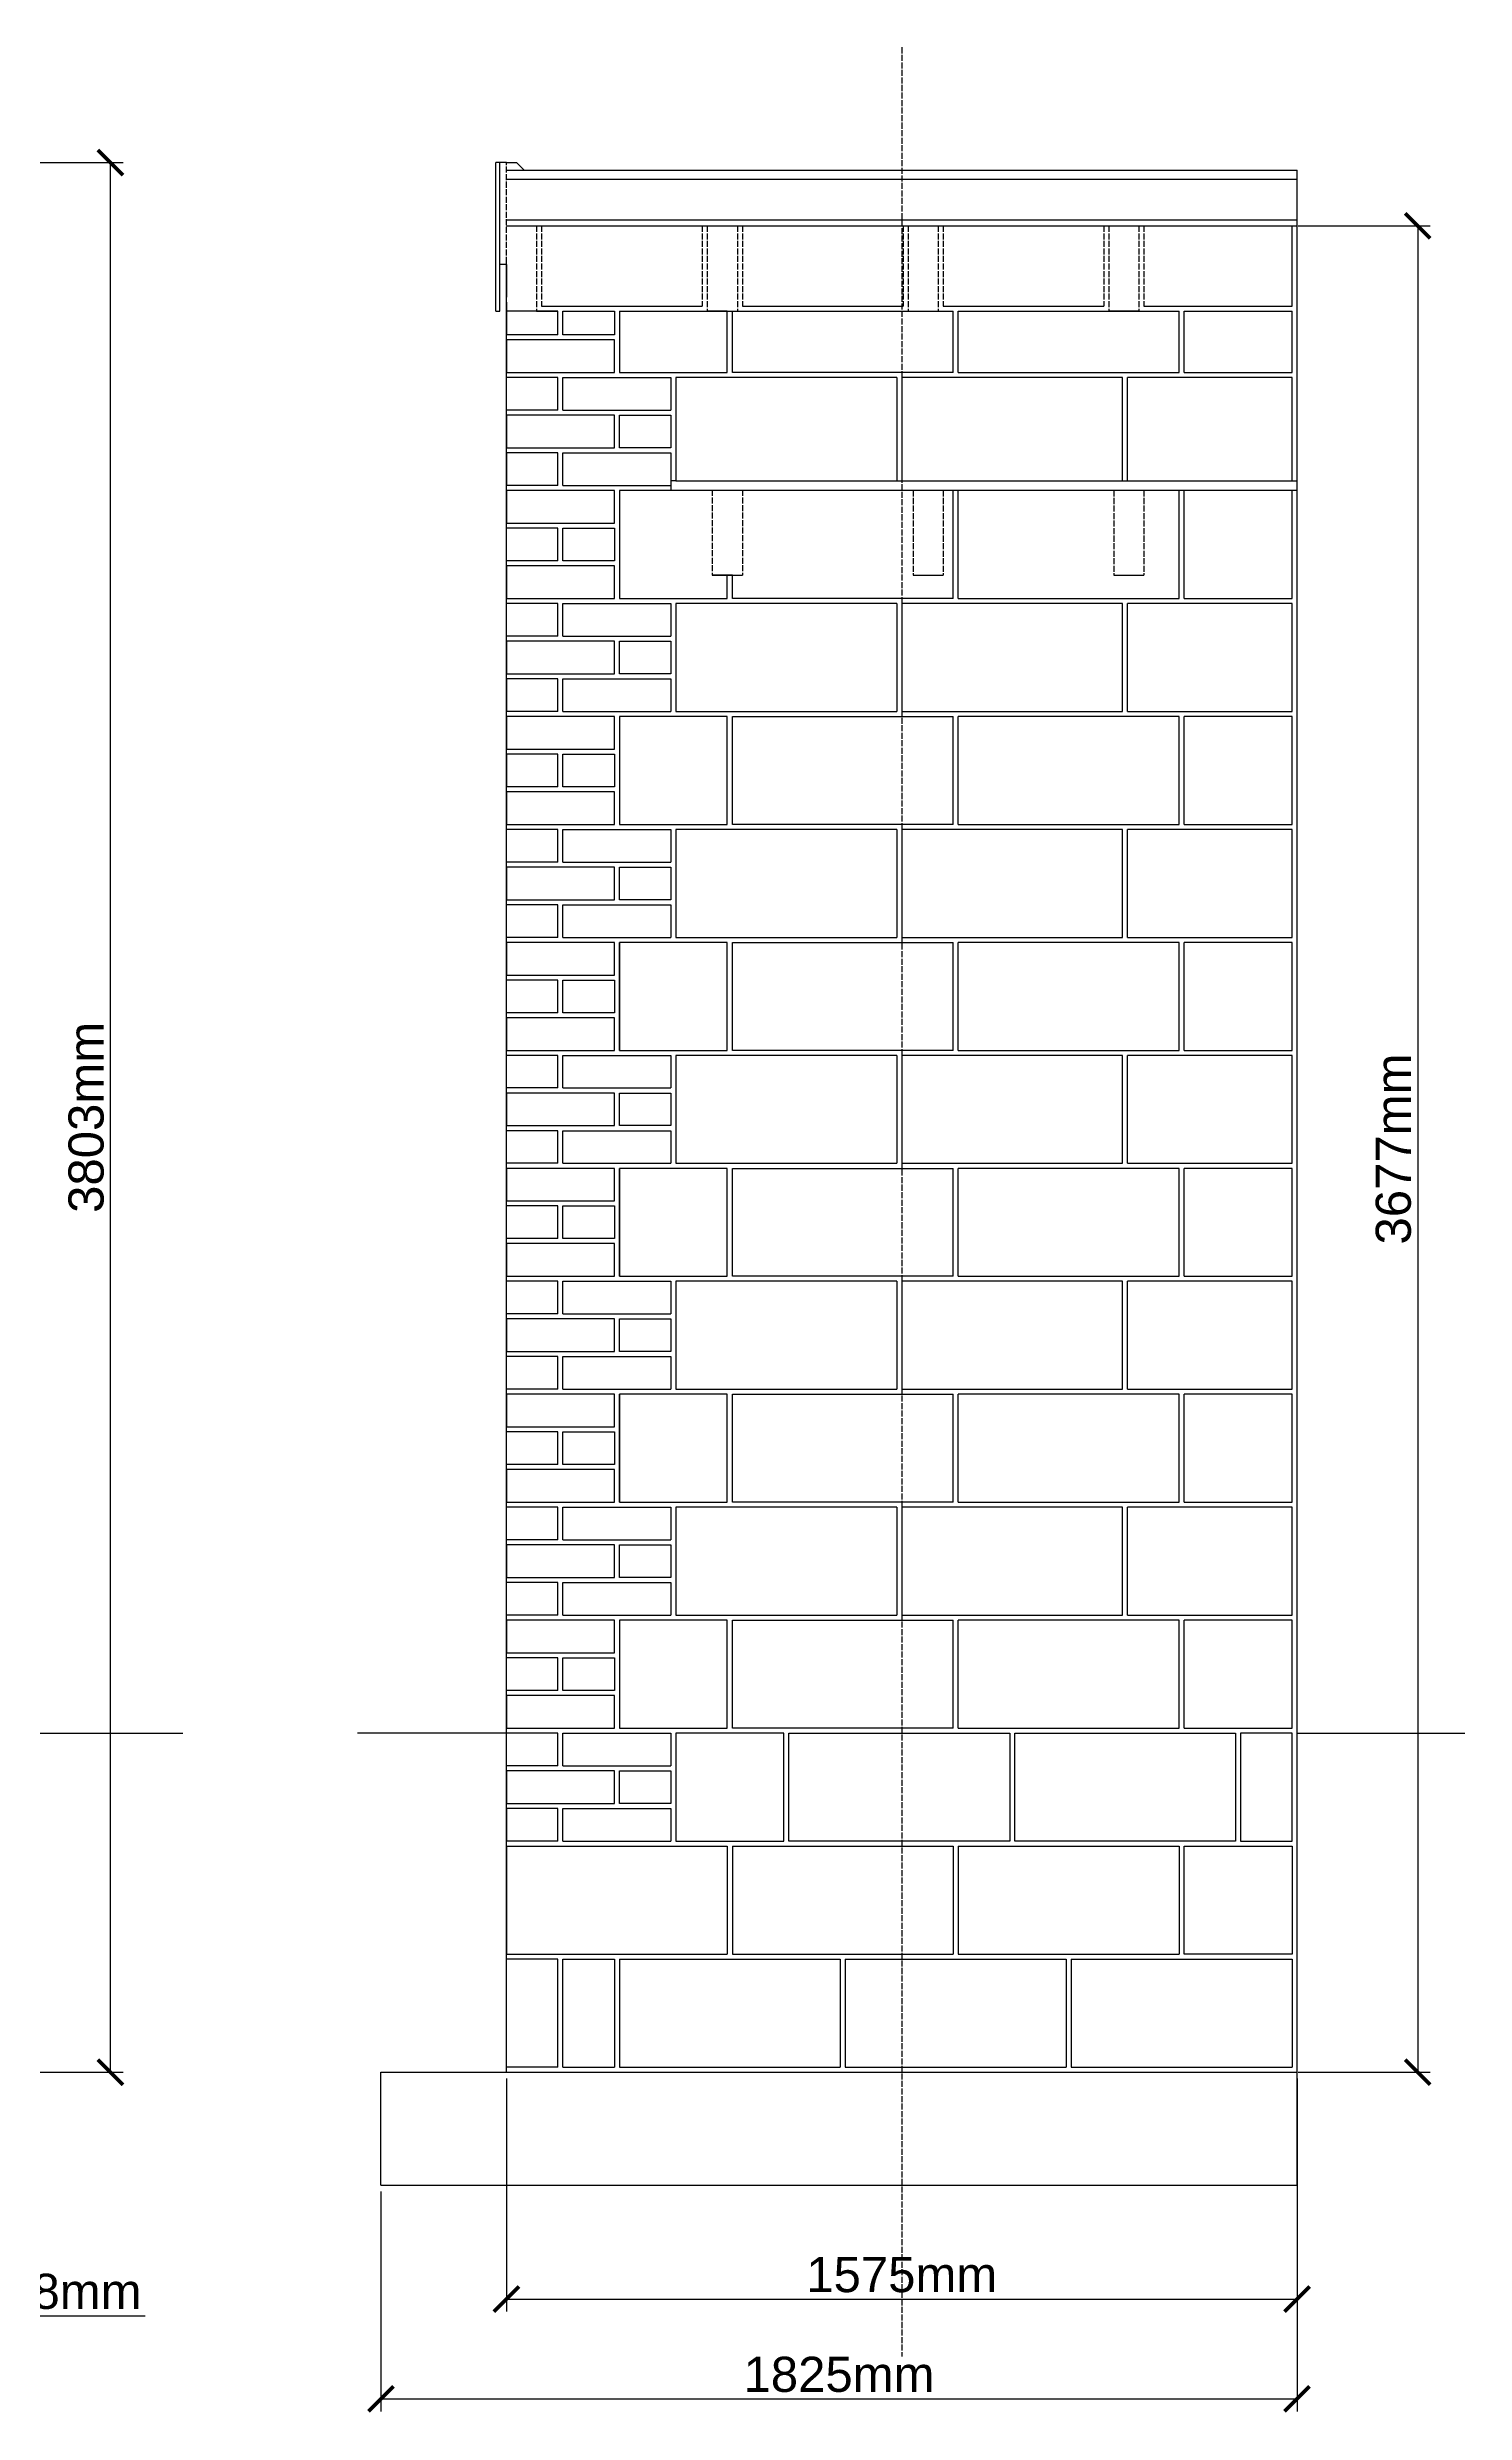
# Model space of a CAD drawing. Header units: millimetres. Extents: x -11841 to 102307, y -68819 to 40378.
# Drawn here: x 60929 to 63753, y 1535 to 6245 of the extents above; entities that cross this region are included whole.
import ezdxf

# ---------------------------------------------------------------- set-up
doc = ezdxf.new("R2010")
doc.units = ezdxf.units.MM
doc.linetypes.add('ACAD_ISO02W100', pattern=[15, 12, -3])
doc.styles.get("Standard").update_dxf_attribs({"font": 'Arial.ttf'})
doc.dimstyles.new('JRMStyle', dxfattribs={"dimtxt": 3.5, "dimasz": 2.5, "dimexe": 1.25, "dimexo": 0.625, "dimtad": 1, "dimdec": 0, "dimdsep": 46, "dimtxsty": 'Standard', "dimblk": 'ARCHTICK', "dimblk1": 'ARCHTICK', "dimblk2": 'ARCHTICK', "dimcen": 2.5, "dimadec": 0, "dimazin": 0, "dimtfac": 1, "dimtdec": 0, "dimtmove": 0, "dimatfit": 3, "dimldrblk": 'ARCHTICK', "dimfxl": 1, "dimarcsym": 0})

# ---------------------------------------------------------------- blocks, each defined once
blk = doc.blocks.new('_ArchTick')
at = {"color": 0, "linetype": 'ByBlock', "const_width": 0.15}
blk.add_lwpolyline([(-0.5, -0.5), (0.5, 0.5)], dxfattribs=at)
blk = doc.blocks.new('*D61')
at = {"color": 0, "lineweight": -2, "ltscale": 0.58, "transparency": 16777216}
for p, q in [((60745.8, 6015.8), (61079.7, 6015.8)), ((61054.7, 2212.8), (61054.7, 6015.8)), ((60745.8, 2212.8), (61079.7, 2212.8))]:
    blk.add_line(p, q, dxfattribs=at)
at = {"layer": 'Defpoints', "color": 0, "ltscale": 0.58, "transparency": 16777216}
for p in [(60733.3, 6015.8), (61054.7, 6015.8), (60733.3, 2212.8)]:
    blk.add_point(p, dxfattribs=at)
at = {"color": 0, "lineweight": -2, "ltscale": 0.58, "transparency": 16777216, "xscale": 50, "yscale": 50, "zscale": 50}
for p, rotation in [((61054.7, 6015.8), 90), ((61054.7, 2212.8), 270)]:
    blk.add_blockref('_ArchTick', p, dxfattribs=dict(at, rotation=rotation))
at = {"color": 0, "ltscale": 0.58, "transparency": 16777216, "insert": (61006.5, 4114.3), "char_height": 70, "attachment_point": 5, "rotation": 90}
blk.add_mtext('3803mm', dxfattribs=at)
blk = doc.blocks.new('*D62')
at = {"color": 0, "lineweight": -2, "ltscale": 0.58, "transparency": 16777216}
for p, q in [((61843.6, 2200.3), (61843.6, 1735.9)), ((63418.6, 2200.3), (63418.6, 1735.9)), ((61843.6, 1760.9), (63418.6, 1760.9))]:
    blk.add_line(p, q, dxfattribs=at)
at = {"layer": 'Defpoints', "color": 0, "ltscale": 0.58, "transparency": 16777216}
for p in [(61843.6, 2212.8), (63418.6, 2212.8), (63418.6, 1760.9)]:
    blk.add_point(p, dxfattribs=at)
at = {"color": 0, "lineweight": -2, "ltscale": 0.58, "transparency": 16777216, "xscale": 50, "yscale": 50, "zscale": 50, "rotation": 180}
blk.add_blockref('_ArchTick', (61843.6, 1760.9), dxfattribs=at)
at = {"color": 0, "lineweight": -2, "ltscale": 0.58, "transparency": 16777216, "xscale": 50, "yscale": 50, "zscale": 50}
blk.add_blockref('_ArchTick', (63418.6, 1760.9), dxfattribs=at)
at = {"color": 0, "ltscale": 0.58, "transparency": 16777216, "insert": (62631.1, 1809.2), "char_height": 70, "attachment_point": 5}
blk.add_mtext('1575mm', dxfattribs=at)
blk = doc.blocks.new('*D74')
at = {"color": 0, "lineweight": -2, "ltscale": 0.58, "transparency": 16777216}
for p, q in [((61593.6, 1975.3), (61593.6, 1537.3)), ((63418.6, 1975.3), (63418.6, 1537.3)), ((61593.6, 1562.3), (63418.6, 1562.3))]:
    blk.add_line(p, q, dxfattribs=at)
at = {"layer": 'Defpoints', "color": 0, "ltscale": 0.58, "transparency": 16777216}
for p in [(61593.6, 1987.8), (63418.6, 1987.8), (63418.6, 1562.3)]:
    blk.add_point(p, dxfattribs=at)
at = {"color": 0, "lineweight": -2, "ltscale": 0.58, "transparency": 16777216, "xscale": 50, "yscale": 50, "zscale": 50, "rotation": 180}
blk.add_blockref('_ArchTick', (61593.6, 1562.3), dxfattribs=at)
at = {"color": 0, "lineweight": -2, "ltscale": 0.58, "transparency": 16777216, "xscale": 50, "yscale": 50, "zscale": 50}
blk.add_blockref('_ArchTick', (63418.6, 1562.3), dxfattribs=at)
at = {"color": 0, "ltscale": 0.58, "transparency": 16777216, "insert": (62506.1, 1610.6), "char_height": 70, "attachment_point": 5}
blk.add_mtext('1825mm', dxfattribs=at)
blk = doc.blocks.new('*D78')
at = {"color": 0, "lineweight": -2, "ltscale": 0.58, "transparency": 16777216}
for p, q in [((63421.1, 5889.8), (63684, 5889.8)), ((63659, 5889.8), (63659, 2212.8)), ((63421.1, 2212.8), (63684, 2212.8))]:
    blk.add_line(p, q, dxfattribs=at)
at = {"layer": 'Defpoints', "color": 0, "ltscale": 0.58, "transparency": 16777216}
for p in [(63408.6, 5889.8), (63408.6, 2212.8), (63659, 2212.8)]:
    blk.add_point(p, dxfattribs=at)
at = {"color": 0, "lineweight": -2, "ltscale": 0.58, "transparency": 16777216, "xscale": 50, "yscale": 50, "zscale": 50}
for p, rotation in [((63659, 5889.8), 90), ((63659, 2212.8), 270)]:
    blk.add_blockref('_ArchTick', p, dxfattribs=dict(at, rotation=rotation))
at = {"color": 0, "ltscale": 0.58, "transparency": 16777216, "insert": (63610.8, 4051.3), "char_height": 70, "attachment_point": 5, "rotation": 90}
blk.add_mtext('3677mm', dxfattribs=at)
blk = doc.blocks.new('*D94')
at = {"color": 0, "lineweight": -2, "ltscale": 0.58, "transparency": 16777216}
for p, q in [((60405.8, 2200.3), (60405.8, 1702.6)), ((60733.3, 2200.3), (60733.3, 1702.6)), ((60405.8, 1727.6), (60733.3, 1727.6)), ((60733.3, 1727.6), (61124, 1727.6))]:
    blk.add_line(p, q, dxfattribs=at)
at = {"layer": 'Defpoints', "color": 0, "ltscale": 0.58, "transparency": 16777216}
for p in [(60405.8, 2212.8), (60733.3, 2212.8), (60733.3, 1727.6)]:
    blk.add_point(p, dxfattribs=at)
at = {"color": 0, "lineweight": -2, "ltscale": 0.58, "transparency": 16777216, "xscale": 50, "yscale": 50, "zscale": 50, "rotation": 180}
blk.add_blockref('_ArchTick', (60405.8, 1727.6), dxfattribs=at)
at = {"color": 0, "lineweight": -2, "ltscale": 0.58, "transparency": 16777216, "xscale": 50, "yscale": 50, "zscale": 50}
blk.add_blockref('_ArchTick', (60733.3, 1727.6), dxfattribs=at)
at = {"color": 0, "ltscale": 0.58, "transparency": 16777216, "insert": (60953.6, 1775.9), "char_height": 70, "attachment_point": 5}
blk.add_mtext('328mm', dxfattribs=at)

msp = doc.modelspace()

# ---------------------------------------------------------------- linework, layer by layer
at = {"linetype": 'ACAD_ISO02W100'}
for p, q in [((62631.1, 6245.3), (62631.1, 1646.3)), ((61843.6, 5815.8), (61843.6, 6015.8)), ((61903.6, 5889.8), (61903.6, 5719.8)), ((61913.6, 5889.8), (61913.6, 5729.8)), ((62233.6, 5889.8), (62233.6, 5729.8)), ((62243.6, 5889.8), (62243.6, 5719.8)), ((62303.6, 5889.8), (62303.6, 5719.8)), ((62313.6, 5889.8), (62313.6, 5729.8)), ((62633.6, 5889.8), (62633.6, 5729.8)), ((62643.6, 5889.8), (62643.6, 5719.8)), ((62703.6, 5889.8), (62703.6, 5719.8)), ((62713.6, 5889.8), (62713.6, 5729.8)), ((63033.6, 5889.8), (63033.6, 5729.8)), ((63043.6, 5889.8), (63043.6, 5719.8)), ((63103.6, 5889.8), (63103.6, 5719.8)), ((63113.6, 5889.8), (63113.6, 5729.8)), ((62253.6, 5363.8), (62253.6, 5193.8)), ((62313.6, 5363.8), (62313.6, 5193.8)), ((62653.6, 5362.8), (62653.6, 5193.8)), ((62713.6, 5362.8), (62713.6, 5193.8)), ((63053.6, 5362.8), (63053.6, 5193.8)), ((63113.6, 5362.8), (63113.6, 5193.8))]:
    msp.add_line(p, q, dxfattribs=at)
for p, q in [((61822.6, 5719.8), (61822.6, 6015.8)), ((61843.6, 6015.8), (61822.6, 6015.8)), ((61830.6, 5719.8), (61830.6, 6015.8)), ((61843.6, 6015.8), (61863.6, 6015.8)), ((61843.6, 6000.8), (63418.6, 6000.8)), ((61843.6, 5982.8), (63418.6, 5982.8)), ((61863.6, 6015.8), (61878.6, 6000.8)), ((63418.6, 1987.8), (63418.6, 6000.8)), ((61843.6, 5901.8), (63418.6, 5901.8)), ((61843.6, 5889.8), (63418.6, 5889.8)), ((63408.6, 5729.8), (63408.6, 5889.8)), ((61843.6, 5812.8), (61830.6, 5812.8)), ((61843.6, 2212.8), (61843.6, 5815.8)), ((61843.6, 5812.8), (61843.6, 5747.8)), ((61822.6, 5719.8), (61830.6, 5719.8)), ((61822.6, 5719.8), (61830.6, 5719.8)), ((61843.6, 5737.8), (61843.6, 5672.8)), ((61903.6, 5719.8), (61843.6, 5719.8)), ((61903.6, 5719.8), (61843.6, 5719.8)), ((61946.1, 5719.8), (61903.6, 5719.8)), ((61903.6, 5719.8), (61946.1, 5719.8)), ((61913.6, 5729.8), (62233.6, 5729.8)), ((61946.1, 5672.8), (61946.1, 5719.8)), ((61956.1, 5672.8), (61956.1, 5719.8)), ((61956.1, 5719.8), (62058.6, 5719.8)), ((62058.6, 5719.8), (62058.6, 5672.8)), ((62068.6, 5719.8), (62068.6, 5597.8)), ((62068.6, 5719.8), (62733.6, 5719.8)), ((62283.6, 5719.8), (62243.6, 5719.8)), ((62243.6, 5719.8), (62303.6, 5719.8)), ((62283.6, 5597.8), (62283.6, 5719.8)), ((62293.6, 5597.8), (62293.6, 5719.8)), ((62293.6, 5719.8), (62303.6, 5719.8)), ((62313.6, 5729.8), (62633.6, 5729.8)), ((62643.6, 5719.8), (62703.6, 5719.8)), ((62713.6, 5729.8), (63033.6, 5729.8)), ((62733.6, 5597.8), (62733.6, 5719.8)), ((62733.6, 5597.8), (62733.6, 5719.8)), ((62743.6, 5597.8), (62743.6, 5719.8)), ((62743.6, 5597.8), (62743.6, 5719.8)), ((62743.6, 5719.8), (63183.6, 5719.8)), ((63103.6, 5719.8), (63043.6, 5719.8)), ((63113.6, 5729.8), (63408.6, 5729.8)), ((63183.6, 5597.8), (63183.6, 5719.8)), ((63193.6, 5597.8), (63193.6, 5719.8)), ((63193.6, 5719.8), (63408.6, 5719.8)), ((63408.6, 5597.8), (63408.6, 5719.8)), ((61946.1, 5672.8), (61843.6, 5672.8)), ((61843.6, 5662.8), (61843.6, 5597.8)), ((61843.6, 5662.8), (61843.6, 5597.8)), ((62058.6, 5662.8), (61843.6, 5662.8)), ((61843.6, 5662.8), (61843.6, 5597.8)), ((62058.6, 5672.8), (61956.1, 5672.8)), ((62058.6, 5597.8), (62058.6, 5662.8)), ((61843.6, 5597.8), (62058.6, 5597.8)), ((61946.1, 5587.8), (61843.6, 5587.8)), ((61946.1, 5522.8), (61946.1, 5587.8)), ((61956.1, 5522.8), (61956.1, 5587.8)), ((61956.1, 5587.8), (62171.1, 5587.8)), ((62068.6, 5597.8), (62283.6, 5597.8)), ((62171.1, 5587.8), (62171.1, 5522.8)), ((62181.1, 5587.8), (62181.1, 5381.8)), ((62621.1, 5587.8), (62181.1, 5587.8)), ((62733.6, 5597.8), (62293.6, 5597.8)), ((62621.1, 5587.8), (62621.1, 5381.8)), ((62631.1, 5587.8), (62631.1, 5381.8)), ((62631.1, 5587.8), (62631.1, 5381.8)), ((63071.1, 5587.8), (62631.1, 5587.8)), ((62743.6, 5597.8), (63183.6, 5597.8)), ((63071.1, 5381.8), (63071.1, 5587.8)), ((63081.1, 5381.8), (63081.1, 5587.8)), ((63408.6, 5587.8), (63081.1, 5587.8)), ((63193.6, 5597.8), (63408.6, 5597.8)), ((63408.6, 5381.8), (63408.6, 5587.8)), ((61946.1, 5522.8), (61843.6, 5522.8)), ((62058.6, 5512.8), (61843.6, 5512.8)), ((61843.6, 5512.8), (61843.6, 5447.8)), ((61956.1, 5522.8), (62171.1, 5522.8)), ((62058.6, 5447.8), (62058.6, 5512.8)), ((62068.6, 5447.8), (62068.6, 5512.8)), ((62068.6, 5512.8), (62171.1, 5512.8)), ((62171.1, 5512.8), (62171.1, 5447.8)), ((61843.6, 5447.8), (62058.6, 5447.8)), ((61843.6, 5437.8), (61843.6, 5372.8)), ((61843.6, 5437.8), (61843.6, 5372.8)), ((61946.1, 5437.8), (61843.6, 5437.8)), ((61946.1, 5372.8), (61946.1, 5437.8)), ((61956.1, 5372.8), (61956.1, 5437.8)), ((61956.1, 5437.8), (62171.1, 5437.8)), ((62171.1, 5447.8), (62068.6, 5447.8)), ((62171.1, 5437.8), (62171.1, 5372.8)), ((61946.1, 5372.8), (61843.6, 5372.8)), ((61956.1, 5372.8), (62171.1, 5372.8)), ((62181.1, 5381.8), (63418.6, 5381.8)), ((62058.6, 5362.8), (61843.6, 5362.8)), ((61843.6, 5362.8), (61843.6, 5297.8)), ((62058.6, 5297.8), (62058.6, 5362.8)), ((63418.6, 5362.8), (62068.6, 5362.8)), ((62068.6, 5362.8), (62068.6, 5147.8)), ((62733.6, 5147.8), (62733.6, 5362.8)), ((62743.6, 5147.8), (62743.6, 5362.8)), ((63183.6, 5147.8), (63183.6, 5362.8)), ((63193.6, 5147.8), (63193.6, 5362.8)), ((63408.6, 5147.8), (63408.6, 5362.8)), ((61843.6, 5297.8), (62058.6, 5297.8)), ((61946.1, 5287.8), (61843.6, 5287.8)), ((61946.1, 5222.8), (61946.1, 5287.8)), ((61956.1, 5222.8), (61956.1, 5287.8)), ((61956.1, 5287.8), (62058.6, 5287.8)), ((62058.6, 5287.8), (62058.6, 5222.8)), ((61946.1, 5222.8), (61843.6, 5222.8)), ((62058.6, 5212.8), (61843.6, 5212.8)), ((61843.6, 5212.8), (61843.6, 5147.8)), ((62058.6, 5222.8), (61956.1, 5222.8)), ((62058.6, 5147.8), (62058.6, 5212.8)), ((62253.6, 5193.8), (62313.6, 5193.8)), ((62283.6, 5147.8), (62283.6, 5193.8)), ((62293.6, 5147.8), (62293.6, 5193.8)), ((62733.6, 5147.8), (62733.6, 5203.8)), ((62743.6, 5147.8), (62743.6, 5203.8)), ((61843.6, 5147.8), (62058.6, 5147.8)), ((61946.1, 5137.8), (61843.6, 5137.8)), ((61946.1, 5072.8), (61946.1, 5137.8)), ((61956.1, 5072.8), (61956.1, 5137.8)), ((61956.1, 5137.8), (62171.1, 5137.8)), ((62068.6, 5147.8), (62283.6, 5147.8)), ((62171.1, 5137.8), (62171.1, 5072.8)), ((62181.1, 5137.8), (62181.1, 4922.8)), ((62621.1, 5137.8), (62181.1, 5137.8)), ((62733.6, 5147.8), (62293.6, 5147.8)), ((62621.1, 5137.8), (62621.1, 4922.8)), ((62631.1, 5137.8), (62631.1, 4922.8)), ((62631.1, 5137.8), (62631.1, 4922.8)), ((63071.1, 5137.8), (62631.1, 5137.8)), ((62743.6, 5147.8), (63183.6, 5147.8)), ((63071.1, 4922.8), (63071.1, 5137.8)), ((63081.1, 4922.8), (63081.1, 5137.8)), ((63408.6, 5137.8), (63081.1, 5137.8)), ((63193.6, 5147.8), (63408.6, 5147.8)), ((63408.6, 4922.8), (63408.6, 5137.8)), ((61946.1, 5072.8), (61843.6, 5072.8)), ((62058.6, 5062.8), (61843.6, 5062.8)), ((61843.6, 5062.8), (61843.6, 4997.8)), ((61956.1, 5072.8), (62171.1, 5072.8)), ((62058.6, 4997.8), (62058.6, 5062.8)), ((62068.6, 4997.8), (62068.6, 5062.8)), ((62068.6, 5062.8), (62171.1, 5062.8)), ((62171.1, 5062.8), (62171.1, 4997.8)), ((61843.6, 4997.8), (62058.6, 4997.8)), ((62171.1, 4997.8), (62068.6, 4997.8)), ((61843.6, 4987.8), (61843.6, 4922.8)), ((61843.6, 4987.8), (61843.6, 4922.8)), ((61946.1, 4987.8), (61843.6, 4987.8)), ((61946.1, 4922.8), (61946.1, 4987.8)), ((61956.1, 4922.8), (61956.1, 4987.8)), ((61956.1, 4987.8), (62171.1, 4987.8)), ((62171.1, 4987.8), (62171.1, 4922.8)), ((61946.1, 4922.8), (61843.6, 4922.8)), ((62058.6, 4912.8), (61843.6, 4912.8)), ((61843.6, 4912.8), (61843.6, 4847.8)), ((61956.1, 4922.8), (62171.1, 4922.8)), ((62058.6, 4847.8), (62058.6, 4912.8)), ((62283.6, 4912.8), (62068.6, 4912.8)), ((62068.6, 4912.8), (62068.6, 4697.8)), ((62181.1, 4922.8), (62621.1, 4922.8)), ((62283.6, 4697.8), (62283.6, 4912.8)), ((62293.6, 4697.8), (62293.6, 4912.8)), ((62293.6, 4912.8), (62733.6, 4912.8)), ((62631.1, 4922.8), (63071.1, 4922.8)), ((62733.6, 4697.8), (62733.6, 4912.8)), ((62733.6, 4697.8), (62733.6, 4912.8)), ((62743.6, 4697.8), (62743.6, 4912.8)), ((62743.6, 4697.8), (62743.6, 4912.8)), ((63183.6, 4912.8), (62743.6, 4912.8)), ((63081.1, 4922.8), (63408.6, 4922.8)), ((63183.6, 4697.8), (63183.6, 4912.8)), ((63193.6, 4697.8), (63193.6, 4912.8)), ((63408.6, 4912.8), (63193.6, 4912.8)), ((63408.6, 4697.8), (63408.6, 4912.8)), ((61843.6, 4847.8), (62058.6, 4847.8)), ((61843.6, 4837.8), (61843.6, 4772.8)), ((61946.1, 4837.8), (61843.6, 4837.8)), ((61946.1, 4772.8), (61946.1, 4837.8)), ((61956.1, 4772.8), (61956.1, 4837.8)), ((61956.1, 4837.8), (62058.6, 4837.8)), ((62058.6, 4837.8), (62058.6, 4772.8)), ((61946.1, 4772.8), (61843.6, 4772.8)), ((61843.6, 4762.8), (61843.6, 4697.8)), ((61843.6, 4762.8), (61843.6, 4697.8)), ((62058.6, 4762.8), (61843.6, 4762.8)), ((61843.6, 4762.8), (61843.6, 4697.8)), ((62058.6, 4772.8), (61956.1, 4772.8)), ((62058.6, 4697.8), (62058.6, 4762.8)), ((61843.6, 4697.8), (62058.6, 4697.8)), ((61946.1, 4687.8), (61843.6, 4687.8)), ((61946.1, 4622.8), (61946.1, 4687.8)), ((61956.1, 4622.8), (61956.1, 4687.8)), ((61956.1, 4687.8), (62171.1, 4687.8)), ((62068.6, 4697.8), (62283.6, 4697.8)), ((62171.1, 4687.8), (62171.1, 4622.8)), ((62181.1, 4687.8), (62181.1, 4472.8)), ((62621.1, 4687.8), (62181.1, 4687.8)), ((62733.6, 4697.8), (62293.6, 4697.8)), ((62621.1, 4687.8), (62621.1, 4472.8)), ((62631.1, 4687.8), (62631.1, 4472.8)), ((62631.1, 4687.8), (62631.1, 4472.8)), ((63071.1, 4687.8), (62631.1, 4687.8)), ((62743.6, 4697.8), (63183.6, 4697.8)), ((63071.1, 4472.8), (63071.1, 4687.8)), ((63081.1, 4472.8), (63081.1, 4687.8)), ((63408.6, 4687.8), (63081.1, 4687.8)), ((63193.6, 4697.8), (63408.6, 4697.8)), ((63408.6, 4472.8), (63408.6, 4687.8)), ((61946.1, 4622.8), (61843.6, 4622.8)), ((61956.1, 4622.8), (62171.1, 4622.8)), ((62058.6, 4612.8), (61843.6, 4612.8)), ((61843.6, 4612.8), (61843.6, 4547.8)), ((62058.6, 4547.8), (62058.6, 4612.8)), ((62068.6, 4547.8), (62068.6, 4612.8)), ((62068.6, 4612.8), (62171.1, 4612.8)), ((62171.1, 4612.8), (62171.1, 4547.8)), ((61843.6, 4547.8), (62058.6, 4547.8)), ((61946.1, 4537.8), (61843.6, 4537.8)), ((61946.1, 4472.8), (61946.1, 4537.8)), ((61956.1, 4472.8), (61956.1, 4537.8)), ((61956.1, 4537.8), (62171.1, 4537.8)), ((62171.1, 4547.8), (62068.6, 4547.8)), ((62171.1, 4537.8), (62171.1, 4472.8)), ((61946.1, 4472.8), (61843.6, 4472.8)), ((62058.6, 4462.8), (61843.6, 4462.8)), ((61843.6, 4462.8), (61843.6, 4397.8)), ((61956.1, 4472.8), (62171.1, 4472.8)), ((62058.6, 4397.8), (62058.6, 4462.8)), ((62068.6, 4247.8), (62068.6, 4462.8)), ((62283.6, 4462.8), (62068.6, 4462.8)), ((62068.6, 4462.8), (62068.6, 4247.8)), ((62181.1, 4472.8), (62621.1, 4472.8)), ((62283.6, 4247.8), (62283.6, 4462.8)), ((62293.6, 4247.8), (62293.6, 4462.8)), ((62293.6, 4462.8), (62733.6, 4462.8)), ((62631.1, 4472.8), (63071.1, 4472.8)), ((62733.6, 4247.8), (62733.6, 4462.8)), ((62733.6, 4247.8), (62733.6, 4462.8)), ((62743.6, 4247.8), (62743.6, 4462.8)), ((62743.6, 4247.8), (62743.6, 4462.8)), ((63183.6, 4462.8), (62743.6, 4462.8)), ((63081.1, 4472.8), (63408.6, 4472.8)), ((63183.6, 4247.8), (63183.6, 4462.8)), ((63193.6, 4247.8), (63193.6, 4462.8)), ((63408.6, 4462.8), (63193.6, 4462.8)), ((63408.6, 4247.8), (63408.6, 4462.8)), ((61843.6, 4397.8), (62058.6, 4397.8)), ((61946.1, 4387.8), (61843.6, 4387.8)), ((61946.1, 4322.8), (61946.1, 4387.8)), ((61956.1, 4322.8), (61956.1, 4387.8)), ((61956.1, 4387.8), (62058.6, 4387.8)), ((62058.6, 4387.8), (62058.6, 4322.8)), ((61946.1, 4322.8), (61843.6, 4322.8)), ((62058.6, 4312.8), (61843.6, 4312.8)), ((61843.6, 4312.8), (61843.6, 4247.8)), ((62058.6, 4322.8), (61956.1, 4322.8)), ((62058.6, 4247.8), (62058.6, 4312.8)), ((61843.6, 4247.8), (62058.6, 4247.8)), ((62068.6, 4247.8), (62283.6, 4247.8)), ((62733.6, 4247.8), (62293.6, 4247.8)), ((62743.6, 4247.8), (63183.6, 4247.8)), ((63193.6, 4247.8), (63408.6, 4247.8)), ((61946.1, 4237.8), (61843.6, 4237.8)), ((61946.1, 4172.8), (61946.1, 4237.8)), ((61956.1, 4172.8), (61956.1, 4237.8)), ((61956.1, 4237.8), (62171.1, 4237.8)), ((62171.1, 4237.8), (62171.1, 4172.8)), ((62181.1, 4237.8), (62181.1, 4022.8)), ((62621.1, 4237.8), (62181.1, 4237.8)), ((62621.1, 4237.8), (62621.1, 4022.8)), ((62631.1, 4237.8), (62631.1, 4022.8)), ((62631.1, 4237.8), (62631.1, 4022.8)), ((63071.1, 4237.8), (62631.1, 4237.8)), ((63071.1, 4022.8), (63071.1, 4237.8)), ((63081.1, 4022.8), (63081.1, 4237.8)), ((63408.6, 4237.8), (63081.1, 4237.8)), ((63408.6, 4022.8), (63408.6, 4237.8)), ((61946.1, 4172.8), (61843.6, 4172.8)), ((62058.6, 4162.8), (61843.6, 4162.8)), ((61843.6, 4162.8), (61843.6, 4097.8)), ((61956.1, 4172.8), (62171.1, 4172.8)), ((62058.6, 4097.8), (62058.6, 4162.8)), ((62068.6, 4097.8), (62068.6, 4162.8)), ((62068.6, 4162.8), (62171.1, 4162.8)), ((62171.1, 4162.8), (62171.1, 4097.8)), ((61843.6, 4097.8), (62058.6, 4097.8)), ((61946.1, 4087.8), (61843.6, 4087.8)), ((61946.1, 4022.8), (61946.1, 4087.8)), ((61956.1, 4022.8), (61956.1, 4087.8)), ((61956.1, 4087.8), (62171.1, 4087.8)), ((62171.1, 4097.8), (62068.6, 4097.8)), ((62171.1, 4087.8), (62171.1, 4022.8)), ((61946.1, 4022.8), (61843.6, 4022.8)), ((62058.6, 4012.8), (61843.6, 4012.8)), ((61843.6, 4012.8), (61843.6, 3947.8)), ((61956.1, 4022.8), (62171.1, 4022.8)), ((62058.6, 3947.8), (62058.6, 4012.8)), ((62068.6, 3797.8), (62068.6, 4012.8)), ((62283.6, 4012.8), (62068.6, 4012.8)), ((62068.6, 4012.8), (62068.6, 3797.8)), ((62181.1, 4022.8), (62621.1, 4022.8)), ((62283.6, 3797.8), (62283.6, 4012.8)), ((62293.6, 3797.8), (62293.6, 4012.8)), ((62293.6, 4012.8), (62733.6, 4012.8)), ((62631.1, 4022.8), (63071.1, 4022.8)), ((62733.6, 3797.8), (62733.6, 4012.8)), ((62733.6, 3797.8), (62733.6, 4012.8)), ((62743.6, 3797.8), (62743.6, 4012.8)), ((62743.6, 3797.8), (62743.6, 4012.8)), ((63183.6, 4012.8), (62743.6, 4012.8)), ((63081.1, 4022.8), (63408.6, 4022.8)), ((63183.6, 3797.8), (63183.6, 4012.8)), ((63193.6, 3797.8), (63193.6, 4012.8)), ((63408.6, 4012.8), (63193.6, 4012.8)), ((63408.6, 3797.8), (63408.6, 4012.8)), ((61843.6, 3947.8), (62058.6, 3947.8)), ((61946.1, 3937.8), (61843.6, 3937.8)), ((61946.1, 3872.8), (61946.1, 3937.8)), ((61956.1, 3872.8), (61956.1, 3937.8)), ((61956.1, 3937.8), (62058.6, 3937.8)), ((62058.6, 3937.8), (62058.6, 3872.8)), ((61946.1, 3872.8), (61843.6, 3872.8)), ((62058.6, 3862.8), (61843.6, 3862.8)), ((61843.6, 3862.8), (61843.6, 3797.8)), ((62058.6, 3872.8), (61956.1, 3872.8)), ((62058.6, 3797.8), (62058.6, 3862.8)), ((61843.6, 3797.8), (62058.6, 3797.8)), ((61946.1, 3787.8), (61843.6, 3787.8)), ((61946.1, 3722.8), (61946.1, 3787.8)), ((61956.1, 3722.8), (61956.1, 3787.8)), ((61956.1, 3787.8), (62171.1, 3787.8)), ((62068.6, 3797.8), (62283.6, 3797.8)), ((62171.1, 3787.8), (62171.1, 3722.8)), ((62181.1, 3787.8), (62181.1, 3572.8)), ((62621.1, 3787.8), (62181.1, 3787.8)), ((62733.6, 3797.8), (62293.6, 3797.8)), ((62621.1, 3787.8), (62621.1, 3572.8)), ((62631.1, 3787.8), (62631.1, 3572.8)), ((62631.1, 3787.8), (62631.1, 3572.8)), ((63071.1, 3787.8), (62631.1, 3787.8)), ((62743.6, 3797.8), (63183.6, 3797.8)), ((63071.1, 3572.8), (63071.1, 3787.8)), ((63081.1, 3572.8), (63081.1, 3787.8)), ((63408.6, 3787.8), (63081.1, 3787.8)), ((63193.6, 3797.8), (63408.6, 3797.8)), ((63408.6, 3572.8), (63408.6, 3787.8)), ((61946.1, 3722.8), (61843.6, 3722.8)), ((61956.1, 3722.8), (62171.1, 3722.8)), ((62058.6, 3712.8), (61843.6, 3712.8)), ((61843.6, 3712.8), (61843.6, 3647.8)), ((62058.6, 3647.8), (62058.6, 3712.8)), ((62068.6, 3647.8), (62068.6, 3712.8)), ((62068.6, 3712.8), (62171.1, 3712.8)), ((62171.1, 3712.8), (62171.1, 3647.8)), ((61843.6, 3647.8), (62058.6, 3647.8)), ((61946.1, 3637.8), (61843.6, 3637.8)), ((61946.1, 3572.8), (61946.1, 3637.8)), ((61956.1, 3572.8), (61956.1, 3637.8)), ((61956.1, 3637.8), (62171.1, 3637.8)), ((62171.1, 3647.8), (62068.6, 3647.8)), ((62171.1, 3637.8), (62171.1, 3572.8)), ((61946.1, 3572.8), (61843.6, 3572.8)), ((62058.6, 3562.8), (61843.6, 3562.8)), ((61843.6, 3562.8), (61843.6, 3497.8)), ((61956.1, 3572.8), (62171.1, 3572.8)), ((62058.6, 3497.8), (62058.6, 3562.8)), ((62068.6, 3347.8), (62068.6, 3562.8)), ((62283.6, 3562.8), (62068.6, 3562.8)), ((62068.6, 3562.8), (62068.6, 3347.8)), ((62181.1, 3572.8), (62621.1, 3572.8)), ((62283.6, 3347.8), (62283.6, 3562.8)), ((62293.6, 3347.8), (62293.6, 3562.8)), ((62293.6, 3562.8), (62733.6, 3562.8)), ((62631.1, 3572.8), (63071.1, 3572.8)), ((62733.6, 3347.8), (62733.6, 3562.8)), ((62733.6, 3347.8), (62733.6, 3562.8)), ((62743.6, 3347.8), (62743.6, 3562.8)), ((62743.6, 3347.8), (62743.6, 3562.8)), ((63183.6, 3562.8), (62743.6, 3562.8)), ((63081.1, 3572.8), (63408.6, 3572.8)), ((63183.6, 3347.8), (63183.6, 3562.8)), ((63193.6, 3347.8), (63193.6, 3562.8)), ((63408.6, 3562.8), (63193.6, 3562.8)), ((63408.6, 3347.8), (63408.6, 3562.8)), ((61843.6, 3497.8), (62058.6, 3497.8)), ((61946.1, 3487.8), (61843.6, 3487.8)), ((61946.1, 3422.8), (61946.1, 3487.8)), ((61956.1, 3422.8), (61956.1, 3487.8)), ((61956.1, 3487.8), (62058.6, 3487.8)), ((62058.6, 3487.8), (62058.6, 3422.8)), ((61946.1, 3422.8), (61843.6, 3422.8)), ((62058.6, 3412.8), (61843.6, 3412.8)), ((61843.6, 3412.8), (61843.6, 3347.8)), ((62058.6, 3422.8), (61956.1, 3422.8)), ((62058.6, 3347.8), (62058.6, 3412.8)), ((61843.6, 3347.8), (62058.6, 3347.8)), ((62068.6, 3347.8), (62283.6, 3347.8)), ((62733.6, 3347.8), (62293.6, 3347.8)), ((62743.6, 3347.8), (63183.6, 3347.8)), ((63193.6, 3347.8), (63408.6, 3347.8)), ((61946.1, 3337.8), (61843.6, 3337.8)), ((61946.1, 3272.8), (61946.1, 3337.8)), ((61956.1, 3272.8), (61956.1, 3337.8)), ((61956.1, 3337.8), (62171.1, 3337.8)), ((62171.1, 3337.8), (62171.1, 3272.8)), ((62181.1, 3337.8), (62181.1, 3122.8)), ((62621.1, 3337.8), (62181.1, 3337.8)), ((62621.1, 3337.8), (62621.1, 3122.8)), ((62631.1, 3337.8), (62631.1, 3122.8)), ((63071.1, 3337.8), (62631.1, 3337.8)), ((63071.1, 3122.8), (63071.1, 3337.8)), ((63081.1, 3122.8), (63081.1, 3337.8)), ((63408.6, 3337.8), (63081.1, 3337.8)), ((63408.6, 3122.8), (63408.6, 3337.8)), ((61946.1, 3272.8), (61843.6, 3272.8)), ((62058.6, 3262.8), (61843.6, 3262.8)), ((61843.6, 3262.8), (61843.6, 3197.8)), ((61956.1, 3272.8), (62171.1, 3272.8)), ((62058.6, 3197.8), (62058.6, 3262.8)), ((62068.6, 3197.8), (62068.6, 3262.8)), ((62068.6, 3262.8), (62171.1, 3262.8)), ((62171.1, 3262.8), (62171.1, 3197.8)), ((61843.6, 3197.8), (62058.6, 3197.8)), ((61946.1, 3187.8), (61843.6, 3187.8)), ((61946.1, 3122.8), (61946.1, 3187.8)), ((61956.1, 3122.8), (61956.1, 3187.8)), ((61956.1, 3187.8), (62171.1, 3187.8)), ((62171.1, 3197.8), (62068.6, 3197.8)), ((62171.1, 3187.8), (62171.1, 3122.8)), ((61946.1, 3122.8), (61843.6, 3122.8)), ((62058.6, 3112.8), (61843.6, 3112.8)), ((61843.6, 3112.8), (61843.6, 3047.8)), ((61956.1, 3122.8), (62171.1, 3122.8)), ((62058.6, 3047.8), (62058.6, 3112.8)), ((62283.6, 3112.8), (62068.6, 3112.8)), ((62068.6, 3112.8), (62068.6, 2897.8)), ((62181.1, 3122.8), (62621.1, 3122.8)), ((62283.6, 2897.8), (62283.6, 3112.8)), ((62293.6, 2897.8), (62293.6, 3112.8)), ((62293.6, 3112.8), (62733.6, 3112.8)), ((62631.1, 3122.8), (63071.1, 3122.8)), ((62733.6, 2897.8), (62733.6, 3112.8)), ((62743.6, 2897.8), (62743.6, 3112.8)), ((63183.6, 3112.8), (62743.6, 3112.8)), ((63081.1, 3122.8), (63408.6, 3122.8)), ((63183.6, 2897.8), (63183.6, 3112.8)), ((63193.6, 2897.8), (63193.6, 3112.8)), ((63408.6, 3112.8), (63193.6, 3112.8)), ((63408.6, 2897.8), (63408.6, 3112.8)), ((61843.6, 3047.8), (62058.6, 3047.8)), ((61946.1, 3037.8), (61843.6, 3037.8)), ((61946.1, 2972.8), (61946.1, 3037.8)), ((61956.1, 2972.8), (61956.1, 3037.8)), ((61956.1, 3037.8), (62058.6, 3037.8)), ((62058.6, 3037.8), (62058.6, 2972.8)), ((61946.1, 2972.8), (61843.6, 2972.8)), ((62058.6, 2972.8), (61956.1, 2972.8)), ((62058.6, 2962.8), (61843.6, 2962.8)), ((61843.6, 2962.8), (61843.6, 2897.8)), ((62058.6, 2897.8), (62058.6, 2962.8)), ((61843.6, 2897.8), (62058.6, 2897.8)), ((61946.1, 2887.8), (61843.6, 2887.8)), ((61946.1, 2822.8), (61946.1, 2887.8)), ((61956.1, 2822.8), (61956.1, 2887.8)), ((61956.1, 2887.8), (62171.1, 2887.8)), ((62068.6, 2897.8), (62283.6, 2897.8)), ((62171.1, 2887.8), (62171.1, 2822.8)), ((62396.1, 2887.8), (62181.1, 2887.8)), ((62181.1, 2887.8), (62181.1, 2672.8)), ((62733.6, 2897.8), (62293.6, 2897.8)), ((62396.1, 2672.8), (62396.1, 2887.8)), ((62406.1, 2672.8), (62406.1, 2887.8)), ((62406.1, 2887.8), (62846.1, 2887.8)), ((62743.6, 2897.8), (63183.6, 2897.8)), ((62846.1, 2887.8), (62846.1, 2672.8)), ((62856.1, 2672.8), (62856.1, 2887.8)), ((62856.1, 2672.8), (62856.1, 2887.8)), ((62856.1, 2887.8), (63296.1, 2887.8)), ((63193.6, 2897.8), (63408.6, 2897.8)), ((63296.1, 2887.8), (63296.1, 2672.8)), ((63306.1, 2887.8), (63306.1, 2672.8)), ((63408.6, 2887.8), (63306.1, 2887.8)), ((63408.6, 2672.8), (63408.6, 2887.8)), ((61946.1, 2822.8), (61843.6, 2822.8)), ((62058.6, 2812.8), (61843.6, 2812.8)), ((61843.6, 2812.8), (61843.6, 2747.8)), ((61956.1, 2822.8), (62171.1, 2822.8)), ((62058.6, 2747.8), (62058.6, 2812.8)), ((62068.6, 2747.8), (62068.6, 2812.8)), ((62068.6, 2812.8), (62171.1, 2812.8)), ((62171.1, 2812.8), (62171.1, 2747.8)), ((61843.6, 2747.8), (62058.6, 2747.8)), ((61843.6, 2737.8), (61843.6, 2672.8)), ((61843.6, 2737.8), (61843.6, 2672.8)), ((61946.1, 2737.8), (61843.6, 2737.8)), ((61946.1, 2672.8), (61946.1, 2737.8)), ((61956.1, 2672.8), (61956.1, 2737.8)), ((61956.1, 2737.8), (62171.1, 2737.8)), ((62171.1, 2747.8), (62068.6, 2747.8)), ((62171.1, 2737.8), (62171.1, 2672.8)), ((61946.1, 2672.8), (61843.6, 2672.8)), ((61843.6, 2662.8), (61843.6, 2447.8)), ((61843.6, 2662.8), (62283.6, 2662.8)), ((61956.1, 2672.8), (62171.1, 2672.8)), ((62181.1, 2672.8), (62396.1, 2672.8)), ((62283.6, 2662.8), (62283.6, 2447.8)), ((62293.6, 2662.8), (62293.6, 2447.8)), ((62293.6, 2662.8), (62733.6, 2662.8)), ((62846.1, 2672.8), (62406.1, 2672.8)), ((62733.6, 2662.8), (62733.6, 2447.8)), ((62743.6, 2662.8), (62743.6, 2447.8)), ((62743.6, 2662.8), (63183.6, 2662.8)), ((63296.1, 2672.8), (62856.1, 2672.8)), ((63183.6, 2662.8), (63183.6, 2447.8)), ((63193.6, 2447.8), (63193.6, 2662.8)), ((63193.6, 2662.8), (63408.6, 2662.8)), ((63306.1, 2672.8), (63408.6, 2672.8)), ((63408.6, 2662.8), (63408.6, 2447.8)), ((61843.6, 2447.8), (62283.6, 2447.8)), ((61946.1, 2437.8), (61843.6, 2437.8)), ((61946.1, 2222.8), (61946.1, 2437.8)), ((61956.1, 2222.8), (61956.1, 2437.8)), ((61956.1, 2437.8), (62058.6, 2437.8)), ((62058.6, 2437.8), (62058.6, 2222.8)), ((62068.6, 2437.8), (62068.6, 2222.8)), ((62068.6, 2437.8), (62508.6, 2437.8)), ((62293.6, 2447.8), (62733.6, 2447.8)), ((62508.6, 2437.8), (62508.6, 2222.8)), ((62518.6, 2437.8), (62518.6, 2222.8)), ((62518.6, 2437.8), (62958.6, 2437.8)), ((62743.6, 2447.8), (63183.6, 2447.8)), ((62958.6, 2437.8), (62958.6, 2222.8)), ((62968.6, 2437.8), (62968.6, 2222.8)), ((62968.6, 2437.8), (63408.6, 2437.8)), ((63408.6, 2447.8), (63193.6, 2447.8)), ((63408.6, 2437.8), (63408.6, 2222.8)), ((61946.1, 2222.8), (61843.6, 2222.8)), ((61956.1, 2222.8), (62058.6, 2222.8)), ((62068.6, 2222.8), (62508.6, 2222.8)), ((62518.6, 2222.8), (62958.6, 2222.8)), ((62968.6, 2222.8), (63408.6, 2222.8)), ((61593.6, 1987.8), (61593.6, 2212.8)), ((61593.6, 2212.8), (61843.6, 2212.8)), ((61843.6, 2212.8), (63418.6, 2212.8)), ((61593.6, 1987.8), (63418.6, 1987.8))]:
    msp.add_line(p, q)
at = {"ltscale": 0.58}
for p, q in [((62181.1, 5381.8), (62171.1, 5381.8)), ((62171.1, 5381.8), (62171.1, 5362.8)), ((62293.6, 5193.8), (62253.6, 5193.8)), ((62303.6, 5193.8), (62313.6, 5193.8)), ((62653.6, 5193.8), (62713.6, 5193.8)), ((62653.6, 5193.8), (62713.6, 5193.8)), ((63053.6, 5193.8), (63113.6, 5193.8)), ((63053.6, 5193.8), (63113.6, 5193.8)), ((63103.6, 5193.8), (63113.6, 5193.8)), ((60733.3, 2887.8), (61198.8, 2887.8)), ((61843.6, 2887.8), (61546.7, 2887.8)), ((63418.6, 2887.8), (63752.6, 2887.8))]:
    msp.add_line(p, q, dxfattribs=at)

# ---------------------------------------------------------------- dimensions: what is measured, and where the dimension line sits
for base, p1, p2, picture, middle in [((61054.7, 6015.8), (60733.3, 2212.8), (60733.3, 6015.8), '*D61', (61006.5, 4114.3)), ((63659, 2212.8), (63408.6, 5889.8), (63408.6, 2212.8), '*D78', (63610.8, 4051.3))]:
    dim = msp.add_linear_dim(base=base, p1=p1, p2=p2, angle=90, dimstyle='JRMStyle', override={"dimpost": 'mm'}, dxfattribs=at)
    dim.commit()
    dim.dimension.update_dxf_attribs({"geometry": picture, "text_midpoint": middle})
for base, p1, p2, picture, middle in [((60733.2838697, 1727.6287729), (60405.7838697, 2212.8322817), (60733.2838697, 2212.8322817), '*D94', (60953.6181125, 1775.8927565)), ((63418.6, 1760.9), (61843.6, 2212.8), (63418.6, 2212.8), '*D62', (62631.1, 1809.2))]:
    dim = msp.add_linear_dim(base=base, p1=p1, p2=p2, dimstyle='JRMStyle', override={"dimpost": 'mm'}, dxfattribs=at)
    dim.commit()
    dim.dimension.update_dxf_attribs({"geometry": picture, "text_midpoint": middle})
dim = msp.add_aligned_dim(p1=(61593.6, 1987.8), p2=(63418.6, 1987.8), distance=-425.5, dimstyle='JRMStyle', override={"dimpost": 'mm'}, dxfattribs=at)
dim.commit()
dim.dimension.update_dxf_attribs({"geometry": '*D74', "text_midpoint": (62506.1, 1610.6)})

doc.saveas('drawing.dxf')
